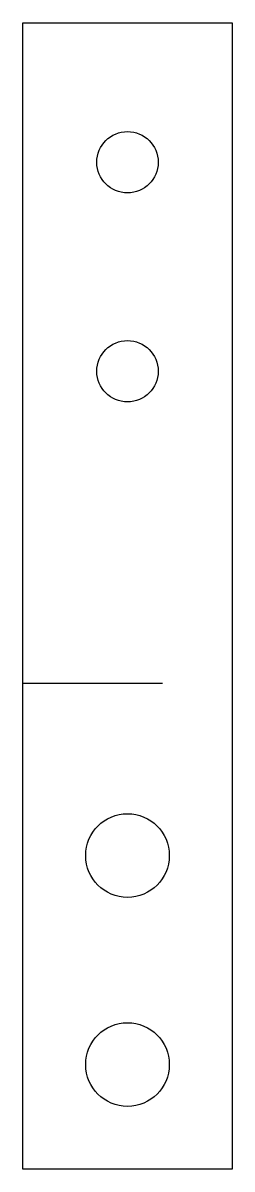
# Model space of a CAD drawing. Extents: x 339.81 to 340.19, y 6.13 to 8.18.
import ezdxf

# ---------------------------------------------------------------- set-up
doc = ezdxf.new("R2010")
doc.units = 0
doc.header["$MEASUREMENT"] = 0
doc.linetypes.add('Dashed', pattern=[0.375, 0.25, -0.125])
for name, color, linetype in [('1_OUTLINE_1', 7, 'Continuous'), ('2_HOLES_1', 7, 'Continuous'), ('3_BREAK_1', 7, 'Continuous')]:
    doc.layers.add(name, color=color, linetype=linetype)

msp = doc.modelspace()

# ---------------------------------------------------------------- linework, layer by layer
at = {"layer": '1_OUTLINE_1', "color": 7, "linetype": 'Continuous', "lineweight": 25}
for p, q in [((339.8125, 6.128), (339.8125, 8.1845)), ((339.8125, 8.1845), (340.1875, 8.1845)), ((340.1875, 8.1845), (340.1875, 6.128)), ((340.1875, 6.128), (339.8125, 6.128))]:
    msp.add_line(p, q, dxfattribs=at)
at = {"layer": '2_HOLES_1', "color": 7, "linetype": 'Continuous', "lineweight": 25}
for centre, radius in [((340, 7.9345), 0.055), ((340, 7.5595), 0.055), ((340, 6.6905), 0.075), ((340, 6.3155), 0.075)]:
    msp.add_circle(centre, radius, dxfattribs=at)
at = {"layer": '3_BREAK_1', "color": 7, "linetype": 'Dashed', "lineweight": 25}
msp.add_line((339.8125, 7), (340.1875, 7), dxfattribs=at)

doc.saveas('drawing.dxf')
